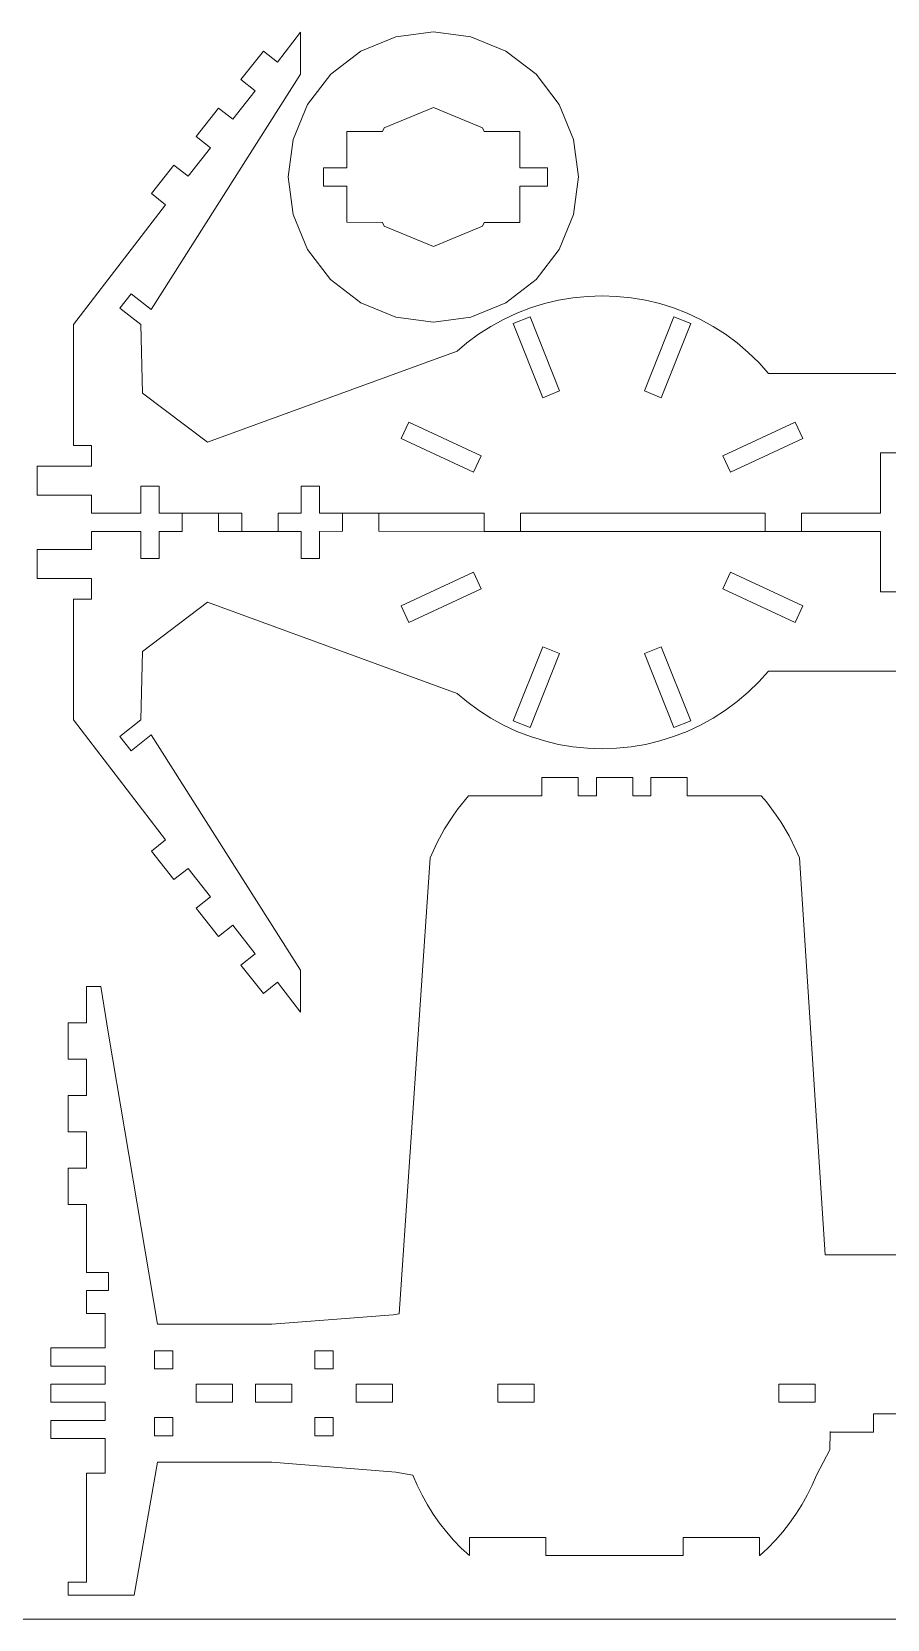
# Model space of a CAD drawing. Header units: millimetres. Extents: x -983 to 262, y -252 to 208.
# Drawn here: x -669.6 to -528.2, y -251.7 to 10.7 of the extents above; entities that cross this region are included whole.
import ezdxf

# ---------------------------------------------------------------- set-up
doc = ezdxf.new("R2010")
doc.units = ezdxf.units.MM
doc.header["$MEASUREMENT"] = 0
doc.layers.add('Layer 1', color=7, linetype='Continuous')

msp = doc.modelspace()

# ---------------------------------------------------------------- linework, layer by layer
at = {"layer": 'Layer 1', "color": 3, "lineweight": 9}
for points in [[(-628.9257, 5.6647), (-628.9257, 5.6647), (-625.1192, 10.6195), (-625.1192, 10.6195)], [(-625.1192, 10.6195), (-625.1192, 10.6195), (-625.1192, 3.6784), (-625.1192, 3.6784)], [(-609.3996, 9.898), (-609.3996, 9.898), (-603.1885, 10.7138), (-603.1885, 10.7138)], [(-603.1885, 10.7138), (-603.1885, 10.7138), (-596.9757, 9.8946), (-596.9757, 9.8946)], [(-615.1873, 7.5003), (-615.1873, 7.5003), (-609.3996, 9.898), (-609.3996, 9.898)], [(-596.9757, 9.8946), (-596.9757, 9.8946), (-591.188, 7.4969), (-591.188, 7.4969)], [(-631.2788, 7.5157), (-631.2788, 7.5157), (-634.9808, 2.8077), (-634.9808, 2.8077)], [(-628.9257, 5.6647), (-628.9257, 5.6647), (-631.2788, 7.5157), (-631.2788, 7.5157)], [(-620.1592, 3.6869), (-620.1592, 3.6869), (-615.1873, 7.5003), (-615.1873, 7.5003)], [(-591.188, 7.4969), (-591.188, 7.4969), (-586.2178, 3.6818), (-586.2178, 3.6818)], [(-649.8194, -35.2162), (-649.8194, -35.2162), (-625.1192, 3.6784), (-625.1192, 3.6784)], [(-634.9808, 2.8077), (-634.9808, 2.8077), (-632.6259, 0.9567), (-632.6259, 0.9567)], [(-623.9743, -1.2833), (-623.9743, -1.2833), (-620.1592, 3.6869), (-620.1592, 3.6869)], [(-586.2178, 3.6818), (-586.2178, 3.6818), (-582.4044, -1.2884), (-582.4044, -1.2884)], [(-632.6259, 0.9567), (-632.6259, 0.9567), (-636.3261, -3.7513), (-636.3261, -3.7513)], [(-638.681, -1.9003), (-638.681, -1.9003), (-642.3812, -6.6066), (-642.3812, -6.6066)], [(-636.3261, -3.7513), (-636.3261, -3.7513), (-638.681, -1.9003), (-638.681, -1.9003)], [(-626.372, -7.071), (-626.372, -7.071), (-623.9743, -1.2833), (-623.9743, -1.2833)], [(-582.4044, -1.2884), (-582.4044, -1.2884), (-580.0084, -7.0779), (-580.0084, -7.0779)], [(-642.3812, -6.6066), (-642.3812, -6.6066), (-640.0264, -8.4575), (-640.0264, -8.4575)], [(-627.1912, -13.2821), (-627.1912, -13.2821), (-626.372, -7.071), (-626.372, -7.071)], [(-580.0084, -7.0779), (-580.0084, -7.0779), (-579.1909, -13.2889), (-579.1909, -13.2889)], [(-640.0264, -8.4575), (-640.0264, -8.4575), (-643.7283, -13.1655), (-643.7283, -13.1655)], [(-646.0815, -11.3146), (-646.0815, -11.3146), (-649.7817, -16.0226), (-649.7817, -16.0226)], [(-643.7283, -13.1655), (-643.7283, -13.1655), (-646.0815, -11.3146), (-646.0815, -11.3146)], [(-626.3737, -19.4949), (-626.3737, -19.4949), (-627.1912, -13.2821), (-627.1912, -13.2821)], [(-579.1909, -13.2889), (-579.1909, -13.2889), (-580.0101, -19.5017), (-580.0101, -19.5017)], [(-647.4286, -17.8735), (-647.4286, -17.8735), (-662.6529, -37.691), (-662.6529, -37.691)], [(-649.7817, -16.0226), (-649.7817, -16.0226), (-647.4286, -17.8735), (-647.4286, -17.8735)], [(-623.9777, -25.2826), (-623.9777, -25.2826), (-626.3737, -19.4949), (-626.3737, -19.4949)], [(-580.0101, -19.5017), (-580.0101, -19.5017), (-582.4078, -25.2895), (-582.4078, -25.2895)], [(-620.1644, -30.2545), (-620.1644, -30.2545), (-623.9777, -25.2826), (-623.9777, -25.2826)], [(-582.4078, -25.2895), (-582.4078, -25.2895), (-586.2229, -30.258), (-586.2229, -30.258)], [(-615.1941, -34.0696), (-615.1941, -34.0696), (-620.1644, -30.2545), (-620.1644, -30.2545)], [(-586.2229, -30.258), (-586.2229, -30.258), (-591.1931, -34.0713), (-591.1931, -34.0713)], [(-654.9953, -34.9711), (-654.9953, -34.9711), (-653.1529, -32.6128), (-653.1529, -32.6128)], [(-653.1529, -32.6128), (-653.1529, -32.6128), (-649.8194, -35.2162), (-649.8194, -35.2162)], [(-609.4064, -36.4673), (-609.4064, -36.4673), (-615.1941, -34.0696), (-615.1941, -34.0696)], [(-591.1931, -34.0713), (-591.1931, -34.0713), (-596.9826, -36.469), (-596.9826, -36.469)], [(-582.5055, -33.6617), (-582.5055, -33.6617), (-584.8501, -34.2221), (-584.8501, -34.2221)], [(-580.1284, -33.2572), (-580.1284, -33.2572), (-582.5055, -33.6617), (-582.5055, -33.6617)], [(-577.729, -33.0156), (-577.729, -33.0156), (-580.1284, -33.2572), (-580.1284, -33.2572)], [(-575.3193, -32.935), (-575.3193, -32.935), (-577.729, -33.0156), (-577.729, -33.0156)], [(-572.9113, -33.0156), (-572.9113, -33.0156), (-575.3193, -32.935), (-575.3193, -32.935)], [(-570.5119, -33.2572), (-570.5119, -33.2572), (-572.9113, -33.0156), (-572.9113, -33.0156)], [(-568.1347, -33.6617), (-568.1347, -33.6617), (-570.5119, -33.2572), (-570.5119, -33.2572)], [(-565.7902, -34.2221), (-565.7902, -34.2221), (-568.1347, -33.6617), (-568.1347, -33.6617)], [(-651.5162, -37.691), (-651.5162, -37.691), (-654.9953, -34.9711), (-654.9953, -34.9711)], [(-603.1936, -37.2848), (-603.1936, -37.2848), (-609.4064, -36.4673), (-609.4064, -36.4673)], [(-596.9826, -36.469), (-596.9826, -36.469), (-603.1936, -37.2848), (-603.1936, -37.2848)], [(-589.4004, -35.8092), (-589.4004, -35.8092), (-591.5856, -36.8272), (-591.5856, -36.8272)], [(-587.1518, -34.9385), (-587.1518, -34.9385), (-589.4004, -35.8092), (-589.4004, -35.8092)], [(-584.8501, -34.2221), (-584.8501, -34.2221), (-587.1518, -34.9385), (-587.1518, -34.9385)], [(-563.4884, -34.9385), (-563.4884, -34.9385), (-565.7902, -34.2221), (-565.7902, -34.2221)], [(-561.2398, -35.8092), (-561.2398, -35.8092), (-563.4884, -34.9385), (-563.4884, -34.9385)], [(-559.0547, -36.8272), (-559.0547, -36.8272), (-561.2398, -35.8092), (-561.2398, -35.8092)], [(-662.6529, -37.691), (-662.6529, -37.691), (-662.6529, -57.661), (-662.6529, -57.661)], [(-651.5162, -37.691), (-651.5162, -37.691), (-651.2454, -49.0094), (-651.2454, -49.0094)], [(-595.7263, -39.2935), (-595.7263, -39.2935), (-597.663, -40.728), (-597.663, -40.728)], [(-593.6971, -37.9909), (-593.6971, -37.9909), (-595.7263, -39.2935), (-595.7263, -39.2935)], [(-591.5856, -36.8272), (-591.5856, -36.8272), (-593.6971, -37.9909), (-593.6971, -37.9909)], [(-556.9432, -37.9909), (-556.9432, -37.9909), (-559.0547, -36.8272), (-559.0547, -36.8272)], [(-554.914, -39.2935), (-554.914, -39.2935), (-556.9432, -37.9909), (-556.9432, -37.9909)], [(-552.9773, -40.728), (-552.9773, -40.728), (-554.914, -39.2935), (-554.914, -39.2935)], [(-597.663, -40.728), (-597.663, -40.728), (-599.2397, -42.0699), (-599.2397, -42.0699)], [(-551.14, -42.2893), (-551.14, -42.2893), (-552.9773, -40.728), (-552.9773, -40.728)], [(-640.4943, -57.14), (-640.4943, -57.14), (-599.2397, -42.0699), (-599.2397, -42.0699)], [(-549.4124, -43.9723), (-549.4124, -43.9723), (-551.14, -42.2893), (-551.14, -42.2893)], [(-547.8014, -45.765), (-547.8014, -45.765), (-549.4124, -43.9723), (-549.4124, -43.9723)], [(-547.8014, -45.765), (-547.8014, -45.765), (-507.8237, -45.765), (-507.8237, -45.765)], [(-640.4943, -57.14), (-640.4943, -57.14), (-651.2454, -49.0094), (-651.2454, -49.0094)], [(-662.6529, -57.661), (-662.6529, -57.661), (-659.6587, -57.661), (-659.6587, -57.661)], [(-659.6587, -57.661), (-659.6587, -57.661), (-659.6587, -61.0802), (-659.6587, -61.0802)], [(-659.6587, -61.0802), (-659.6587, -61.0802), (-668.6411, -61.0802), (-668.6411, -61.0802)], [(-668.6411, -61.0802), (-668.6411, -61.0802), (-668.6411, -65.8704), (-668.6411, -65.8704)], [(-651.5144, -64.3742), (-651.5144, -64.3742), (-648.5203, -64.3742), (-648.5203, -64.3742)], [(-651.5144, -68.8646), (-651.5144, -68.8646), (-651.5144, -64.3742), (-651.5144, -64.3742)], [(-648.5203, -64.3742), (-648.5203, -64.3742), (-648.5203, -68.8646), (-648.5203, -68.8646)], [(-668.6411, -65.8704), (-668.6411, -65.8704), (-659.6587, -65.8704), (-659.6587, -65.8704)], [(-659.6587, -65.8704), (-659.6587, -65.8704), (-659.6587, -68.8646), (-659.6587, -68.8646)], [(-659.6587, -68.8646), (-659.6587, -68.8646), (-651.5144, -68.8646), (-651.5144, -68.8646)], [(-648.5203, -68.8646), (-648.5203, -68.8646), (-644.6881, -68.8646), (-644.6881, -68.8646)], [(-644.6881, -71.8587), (-644.6881, -71.8587), (-644.6881, -68.8646), (-644.6881, -68.8646)], [(-659.6587, -71.8587), (-659.6587, -71.8587), (-651.5144, -71.8587), (-651.5144, -71.8587)], [(-659.6587, -74.8528), (-659.6587, -74.8528), (-659.6587, -71.8587), (-659.6587, -71.8587)], [(-651.5144, -71.8587), (-651.5144, -71.8587), (-651.5144, -76.349), (-651.5144, -76.349)], [(-648.5203, -71.8587), (-648.5203, -71.8587), (-644.6881, -71.8587), (-644.6881, -71.8587)], [(-648.5203, -76.349), (-648.5203, -76.349), (-648.5203, -71.8587), (-648.5203, -71.8587)], [(-668.6411, -74.8528), (-668.6411, -74.8528), (-659.6587, -74.8528), (-659.6587, -74.8528)], [(-668.6411, -79.6431), (-668.6411, -79.6431), (-668.6411, -74.8528), (-668.6411, -74.8528)], [(-651.5144, -76.349), (-651.5144, -76.349), (-648.5203, -76.349), (-648.5203, -76.349)], [(-659.6587, -79.6431), (-659.6587, -79.6431), (-668.6411, -79.6431), (-668.6411, -79.6431)], [(-659.6587, -83.0622), (-659.6587, -83.0622), (-659.6587, -79.6431), (-659.6587, -79.6431)], [(-662.6529, -83.0622), (-662.6529, -83.0622), (-659.6587, -83.0622), (-659.6587, -83.0622)], [(-662.6529, -103.0305), (-662.6529, -103.0305), (-662.6529, -83.0622), (-662.6529, -83.0622)], [(-640.4943, -83.5833), (-640.4943, -83.5833), (-651.2454, -91.7139), (-651.2454, -91.7139)], [(-640.4943, -83.5833), (-640.4943, -83.5833), (-599.2397, -98.6533), (-599.2397, -98.6533)], [(-651.5162, -103.0305), (-651.5162, -103.0305), (-651.2454, -91.7139), (-651.2454, -91.7139)], [(-549.4124, -96.7509), (-549.4124, -96.7509), (-551.14, -98.4322), (-551.14, -98.4322)], [(-547.8014, -94.9565), (-547.8014, -94.9565), (-549.4124, -96.7509), (-549.4124, -96.7509)], [(-507.8237, -94.9565), (-507.8237, -94.9565), (-547.8014, -94.9565), (-547.8014, -94.9565)], [(-597.663, -99.9936), (-597.663, -99.9936), (-599.2397, -98.6533), (-599.2397, -98.6533)], [(-551.14, -98.4322), (-551.14, -98.4322), (-552.9773, -99.9936), (-552.9773, -99.9936)], [(-595.7263, -101.4298), (-595.7263, -101.4298), (-597.663, -99.9936), (-597.663, -99.9936)], [(-593.6971, -102.7323), (-593.6971, -102.7323), (-595.7263, -101.4298), (-595.7263, -101.4298)], [(-554.914, -101.4298), (-554.914, -101.4298), (-556.9432, -102.7323), (-556.9432, -102.7323)], [(-552.9773, -99.9936), (-552.9773, -99.9936), (-554.914, -101.4298), (-554.914, -101.4298)], [(-647.4286, -122.8497), (-647.4286, -122.8497), (-662.6529, -103.0305), (-662.6529, -103.0305)], [(-651.5162, -103.0305), (-651.5162, -103.0305), (-654.9953, -105.7522), (-654.9953, -105.7522)], [(-591.5856, -103.8943), (-591.5856, -103.8943), (-593.6971, -102.7323), (-593.6971, -102.7323)], [(-589.4004, -104.9124), (-589.4004, -104.9124), (-591.5856, -103.8943), (-591.5856, -103.8943)], [(-587.1518, -105.783), (-587.1518, -105.783), (-589.4004, -104.9124), (-589.4004, -104.9124)], [(-561.2398, -104.9124), (-561.2398, -104.9124), (-563.4884, -105.783), (-563.4884, -105.783)], [(-559.0547, -103.8943), (-559.0547, -103.8943), (-561.2398, -104.9124), (-561.2398, -104.9124)], [(-556.9432, -102.7323), (-556.9432, -102.7323), (-559.0547, -103.8943), (-559.0547, -103.8943)], [(-654.9953, -105.7522), (-654.9953, -105.7522), (-653.1529, -108.1104), (-653.1529, -108.1104)], [(-653.1529, -108.1104), (-653.1529, -108.1104), (-649.8194, -105.5054), (-649.8194, -105.5054)], [(-649.8194, -105.5054), (-649.8194, -105.5054), (-625.1192, -144.3999), (-625.1192, -144.3999)], [(-584.8501, -106.5011), (-584.8501, -106.5011), (-587.1518, -105.783), (-587.1518, -105.783)], [(-582.5055, -107.0615), (-582.5055, -107.0615), (-584.8501, -106.5011), (-584.8501, -106.5011)], [(-580.1284, -107.4643), (-580.1284, -107.4643), (-582.5055, -107.0615), (-582.5055, -107.0615)], [(-577.729, -107.706), (-577.729, -107.706), (-580.1284, -107.4643), (-580.1284, -107.4643)], [(-570.5119, -107.4643), (-570.5119, -107.4643), (-572.9113, -107.706), (-572.9113, -107.706)], [(-568.1347, -107.0615), (-568.1347, -107.0615), (-570.5119, -107.4643), (-570.5119, -107.4643)], [(-565.7902, -106.5011), (-565.7902, -106.5011), (-568.1347, -107.0615), (-568.1347, -107.0615)], [(-563.4884, -105.783), (-563.4884, -105.783), (-565.7902, -106.5011), (-565.7902, -106.5011)], [(-575.3193, -107.7865), (-575.3193, -107.7865), (-577.729, -107.706), (-577.729, -107.706)], [(-572.9113, -107.706), (-572.9113, -107.706), (-575.3193, -107.7865), (-575.3193, -107.7865)], [(-585.2426, -115.5606), (-585.2426, -115.5606), (-585.2426, -112.5596), (-585.2426, -112.5596)], [(-585.2426, -112.5596), (-585.2426, -112.5596), (-579.2423, -112.5596), (-579.2423, -112.5596)], [(-579.2423, -115.5606), (-579.2423, -115.5606), (-579.2423, -112.5596), (-579.2423, -112.5596)], [(-576.2431, -115.5606), (-576.2431, -115.5606), (-576.2431, -112.5596), (-576.2431, -112.5596)], [(-576.2431, -112.5596), (-576.2431, -112.5596), (-570.2428, -112.5596), (-570.2428, -112.5596)], [(-570.2428, -115.5606), (-570.2428, -115.5606), (-570.2428, -112.5596), (-570.2428, -112.5596)], [(-567.2418, -115.5606), (-567.2418, -115.5606), (-567.2418, -112.5596), (-567.2418, -112.5596)], [(-567.2418, -112.5596), (-567.2418, -112.5596), (-561.2433, -112.5596), (-561.2433, -112.5596)], [(-561.2433, -115.5606), (-561.2433, -115.5606), (-561.2433, -112.5596), (-561.2433, -112.5596)], [(-599.0906, -117.6498), (-599.0906, -117.6498), (-599.8842, -118.7398), (-599.8842, -118.7398)], [(-597.3819, -115.5606), (-597.3819, -115.5606), (-599.0906, -117.6498), (-599.0906, -117.6498)], [(-585.2426, -115.5606), (-585.2426, -115.5606), (-597.3819, -115.5606), (-597.3819, -115.5606)], [(-576.2431, -115.5606), (-576.2431, -115.5606), (-579.2423, -115.5606), (-579.2423, -115.5606)], [(-567.2418, -115.5606), (-567.2418, -115.5606), (-570.2428, -115.5606), (-570.2428, -115.5606)], [(-549.0388, -115.5606), (-549.0388, -115.5606), (-561.2433, -115.5606), (-561.2433, -115.5606)], [(-548.1647, -116.5889), (-548.1647, -116.5889), (-549.0388, -115.5606), (-549.0388, -115.5606)], [(-546.5383, -118.7398), (-546.5383, -118.7398), (-548.1647, -116.5889), (-548.1647, -116.5889)], [(-599.8842, -118.7398), (-599.8842, -118.7398), (-601.3444, -121.0039), (-601.3444, -121.0039)], [(-545.7859, -119.859), (-545.7859, -119.859), (-546.5383, -118.7398), (-546.5383, -118.7398)], [(-544.4114, -122.1762), (-544.4114, -122.1762), (-545.7859, -119.859), (-545.7859, -119.859)], [(-649.7817, -124.699), (-649.7817, -124.699), (-647.4286, -122.8497), (-647.4286, -122.8497)], [(-601.3444, -121.0039), (-601.3444, -121.0039), (-602.6315, -123.3724), (-602.6315, -123.3724)], [(-543.2134, -124.5927), (-543.2134, -124.5927), (-544.4114, -122.1762), (-544.4114, -122.1762)], [(-646.0815, -129.407), (-646.0815, -129.407), (-649.7817, -124.699), (-649.7817, -124.699)], [(-603.7404, -125.8335), (-603.7404, -125.8335), (-608.8237, -201.1615), (-608.8237, -201.1615)], [(-602.6315, -123.3724), (-602.6315, -123.3724), (-603.7404, -125.8335), (-603.7404, -125.8335)], [(-542.6821, -125.8335), (-542.6821, -125.8335), (-543.2134, -124.5927), (-543.2134, -124.5927)], [(-542.6821, -125.8335), (-542.6821, -125.8335), (-538.4437, -191.4164), (-538.4437, -191.4164)], [(-643.7283, -127.5577), (-643.7283, -127.5577), (-646.0815, -129.407), (-646.0815, -129.407)], [(-640.0264, -132.264), (-640.0264, -132.264), (-643.7283, -127.5577), (-643.7283, -127.5577)], [(-642.3812, -134.115), (-642.3812, -134.115), (-640.0264, -132.264), (-640.0264, -132.264)], [(-638.681, -138.823), (-638.681, -138.823), (-642.3812, -134.115), (-642.3812, -134.115)], [(-636.3261, -136.972), (-636.3261, -136.972), (-638.681, -138.823), (-638.681, -138.823)], [(-632.6259, -141.68), (-632.6259, -141.68), (-636.3261, -136.972), (-636.3261, -136.972)], [(-634.9808, -143.531), (-634.9808, -143.531), (-632.6259, -141.68), (-632.6259, -141.68)], [(-631.2788, -148.2372), (-631.2788, -148.2372), (-634.9808, -143.531), (-634.9808, -143.531)], [(-628.9257, -146.388), (-628.9257, -146.388), (-631.2788, -148.2372), (-631.2788, -148.2372)], [(-628.9257, -146.388), (-628.9257, -146.388), (-625.1192, -151.3411), (-625.1192, -151.3411)], [(-625.1192, -151.3411), (-625.1192, -151.3411), (-625.1192, -144.3999), (-625.1192, -144.3999)], [(-658.1214, -147.1061), (-658.1214, -147.1061), (-660.5225, -147.1061), (-660.5225, -147.1061)], [(-660.5225, -147.1061), (-660.5225, -147.1061), (-660.5225, -153.1063), (-660.5225, -153.1063)], [(-656.8497, -154.9882), (-656.8497, -154.9882), (-658.1214, -147.1061), (-658.1214, -147.1061)], [(-660.5225, -153.1063), (-660.5225, -153.1063), (-663.5218, -153.1063), (-663.5218, -153.1063)], [(-663.5218, -153.1063), (-663.5218, -153.1063), (-663.5218, -159.1066), (-663.5218, -159.1066)], [(-648.7945, -202.8857), (-648.7945, -202.8857), (-656.8497, -154.9882), (-656.8497, -154.9882)], [(-660.5225, -159.1066), (-660.5225, -159.1066), (-663.5218, -159.1066), (-663.5218, -159.1066)], [(-660.5225, -159.1066), (-660.5225, -159.1066), (-660.5225, -165.1068), (-660.5225, -165.1068)], [(-660.5225, -165.1068), (-660.5225, -165.1068), (-663.5218, -165.1068), (-663.5218, -165.1068)], [(-663.5218, -165.1068), (-663.5218, -165.1068), (-663.5218, -171.1054), (-663.5218, -171.1054)], [(-660.5225, -171.1054), (-660.5225, -171.1054), (-663.5218, -171.1054), (-663.5218, -171.1054)], [(-660.5225, -171.1054), (-660.5225, -171.1054), (-660.5225, -177.1056), (-660.5225, -177.1056)], [(-660.5225, -177.1056), (-660.5225, -177.1056), (-663.5218, -177.1056), (-663.5218, -177.1056)], [(-663.5218, -177.1056), (-663.5218, -177.1056), (-663.5218, -183.1059), (-663.5218, -183.1059)], [(-660.5225, -183.1059), (-660.5225, -183.1059), (-663.5218, -183.1059), (-663.5218, -183.1059)], [(-660.5225, -183.1059), (-660.5225, -183.1059), (-660.5328, -194.3266), (-660.5328, -194.3266)], [(-513.027, -191.4164), (-513.027, -191.4164), (-538.4437, -191.4164), (-538.4437, -191.4164)], [(-656.848, -194.3266), (-656.848, -194.3266), (-660.5328, -194.3266), (-660.5328, -194.3266)], [(-656.848, -197.3207), (-656.848, -197.3207), (-656.848, -194.3266), (-656.848, -194.3266)], [(-660.5328, -197.3207), (-660.5328, -197.3207), (-660.5225, -201.1067), (-660.5225, -201.1067)], [(-660.5328, -197.3207), (-660.5328, -197.3207), (-656.848, -197.3207), (-656.848, -197.3207)], [(-660.5225, -201.1067), (-660.5225, -201.1067), (-657.4016, -201.1067), (-657.4016, -201.1067)], [(-657.4016, -201.1067), (-657.4016, -201.1067), (-657.4016, -206.8053), (-657.4016, -206.8053)], [(-609.84, -201.3415), (-609.84, -201.3415), (-629.882, -202.8857), (-629.882, -202.8857)], [(-608.8237, -201.1615), (-608.8237, -201.1615), (-609.84, -201.3415), (-609.84, -201.3415)], [(-629.882, -202.8857), (-629.882, -202.8857), (-648.7945, -202.8857), (-648.7945, -202.8857)], [(-657.4016, -206.8053), (-657.4016, -206.8053), (-666.4028, -206.8053), (-666.4028, -206.8053)], [(-666.4028, -209.8063), (-666.4028, -209.8063), (-666.4028, -206.8053), (-666.4028, -206.8053)], [(-657.4016, -209.8063), (-657.4016, -209.8063), (-666.4028, -209.8063), (-666.4028, -209.8063)], [(-657.4016, -209.8063), (-657.4016, -209.8063), (-657.4016, -212.8055), (-657.4016, -212.8055)], [(-657.4016, -212.8055), (-657.4016, -212.8055), (-666.4028, -212.8055), (-666.4028, -212.8055)], [(-666.4028, -215.8065), (-666.4028, -215.8065), (-666.4028, -212.8055), (-666.4028, -212.8055)], [(-657.4016, -215.8065), (-657.4016, -215.8065), (-666.4028, -215.8065), (-666.4028, -215.8065)], [(-657.4016, -215.8065), (-657.4016, -215.8065), (-657.4016, -218.8058), (-657.4016, -218.8058)], [(-530.4502, -217.7363), (-530.4502, -217.7363), (-520.6589, -217.7363), (-520.6589, -217.7363)], [(-530.4502, -220.7373), (-530.4502, -220.7373), (-530.4502, -217.7363), (-530.4502, -217.7363)], [(-657.4016, -218.8058), (-657.4016, -218.8058), (-666.4028, -218.8058), (-666.4028, -218.8058)], [(-666.4028, -221.805), (-666.4028, -221.805), (-666.4028, -218.8058), (-666.4028, -218.8058)], [(-657.4016, -221.805), (-657.4016, -221.805), (-666.4028, -221.805), (-666.4028, -221.805)], [(-657.4016, -221.805), (-657.4016, -221.805), (-657.4016, -227.5054), (-657.4016, -227.5054)], [(-537.6467, -223.6355), (-537.6467, -223.6355), (-537.6056, -220.7373), (-537.6056, -220.7373)], [(-537.6056, -220.6345), (-537.6056, -220.6345), (-537.6056, -220.7373), (-537.6056, -220.7373)], [(-537.6056, -220.7373), (-537.6056, -220.7373), (-530.4502, -220.7373), (-530.4502, -220.7373)], [(-539.885, -227.843), (-539.885, -227.843), (-537.6467, -223.6355), (-537.6467, -223.6355)], [(-657.4016, -227.5054), (-657.4016, -227.5054), (-660.5225, -227.5054), (-660.5225, -227.5054)], [(-660.5225, -227.5054), (-660.5225, -227.5054), (-660.5225, -245.5061), (-660.5225, -245.5061)], [(-652.6593, -247.6622), (-652.6593, -247.6622), (-648.7945, -225.7247), (-648.7945, -225.7247)], [(-648.7945, -225.7247), (-648.7945, -225.7247), (-629.882, -225.7247), (-629.882, -225.7247)], [(-629.882, -225.7247), (-629.882, -225.7247), (-609.3996, -227.3477), (-609.3996, -227.3477)], [(-609.3996, -227.3477), (-609.3996, -227.3477), (-606.6008, -227.843), (-606.6008, -227.843)], [(-606.6008, -227.843), (-606.6008, -227.843), (-605.8707, -229.5192), (-605.8707, -229.5192)], [(-540.6152, -229.5192), (-540.6152, -229.5192), (-539.885, -227.843), (-539.885, -227.843)], [(-605.8707, -229.5192), (-605.8707, -229.5192), (-605.0583, -231.1508), (-605.0583, -231.1508)], [(-541.4275, -231.1525), (-541.4275, -231.1525), (-540.6152, -229.5192), (-540.6152, -229.5192)], [(-605.0583, -231.1508), (-605.0583, -231.1508), (-604.1654, -232.7378), (-604.1654, -232.7378)], [(-604.1654, -232.7378), (-604.1654, -232.7378), (-603.1953, -234.2769), (-603.1953, -234.2769)], [(-543.2888, -234.2769), (-543.2888, -234.2769), (-542.3187, -232.7378), (-542.3187, -232.7378)], [(-542.3187, -232.7378), (-542.3187, -232.7378), (-541.4275, -231.1525), (-541.4275, -231.1525)], [(-603.1953, -234.2769), (-603.1953, -234.2769), (-602.1499, -235.7628), (-602.1499, -235.7628)], [(-602.1499, -235.7628), (-602.1499, -235.7628), (-601.029, -237.1956), (-601.029, -237.1956)], [(-545.4568, -237.1956), (-545.4568, -237.1956), (-544.336, -235.7628), (-544.336, -235.7628)], [(-544.336, -235.7628), (-544.336, -235.7628), (-543.2888, -234.2769), (-543.2888, -234.2769)], [(-601.029, -237.1956), (-601.029, -237.1956), (-599.8362, -238.5701), (-599.8362, -238.5701)], [(-599.8362, -238.5701), (-599.8362, -238.5701), (-598.573, -239.8864), (-598.573, -239.8864)], [(-597.1951, -238.1382), (-597.1951, -238.1382), (-597.1951, -241.1392), (-597.1951, -241.1392)], [(-597.1951, -238.1382), (-597.1951, -238.1382), (-584.5776, -238.1382), (-584.5776, -238.1382)], [(-584.5776, -241.1392), (-584.5776, -241.1392), (-584.5776, -238.1382), (-584.5776, -238.1382)], [(-561.9083, -238.1382), (-561.9083, -238.1382), (-549.289, -238.1382), (-549.289, -238.1382)], [(-561.9083, -241.1392), (-561.9083, -241.1392), (-561.9083, -238.1382), (-561.9083, -238.1382)], [(-549.289, -238.1382), (-549.289, -238.1382), (-549.289, -241.1392), (-549.289, -241.1392)], [(-547.9128, -239.8864), (-547.9128, -239.8864), (-546.6497, -238.5701), (-546.6497, -238.5701)], [(-546.6497, -238.5701), (-546.6497, -238.5701), (-545.4568, -237.1956), (-545.4568, -237.1956)], [(-598.573, -239.8864), (-598.573, -239.8864), (-597.2431, -241.1375), (-597.2431, -241.1375)], [(-597.2431, -241.1375), (-597.2431, -241.1375), (-597.1951, -241.1392), (-597.1951, -241.1392)], [(-584.5776, -241.1392), (-584.5776, -241.1392), (-561.9083, -241.1392), (-561.9083, -241.1392)], [(-549.289, -241.1392), (-549.289, -241.1392), (-549.2428, -241.1392), (-549.2428, -241.1392)], [(-549.2428, -241.1392), (-549.2428, -241.1392), (-547.9128, -239.8864), (-547.9128, -239.8864)], [(-663.5269, -247.6622), (-663.5269, -247.6622), (-663.5218, -245.5061), (-663.5218, -245.5061)], [(-660.5225, -245.5061), (-660.5225, -245.5061), (-663.5218, -245.5061), (-663.5218, -245.5061)], [(-663.5269, -247.6622), (-663.5269, -247.6622), (-652.6593, -247.6622), (-652.6593, -247.6622)], [(-382.7524, -251.6623), (-382.7524, -251.6623), (-982.7521, -251.6623), (-982.7521, -251.6623)]]:
    msp.add_open_spline(points, degree=3, dxfattribs=at)
at = {"layer": 'Layer 1', "color": 1, "lineweight": 9}
for points in [[(-611.3208, -5.1532), (-611.3208, -5.1532), (-603.1885, -1.7855), (-603.1885, -1.7855)], [(-603.1885, -1.7855), (-603.1885, -1.7855), (-595.0579, -5.1549), (-595.0579, -5.1549)], [(-611.583, -5.7839), (-611.583, -5.7839), (-611.3208, -5.1532), (-611.3208, -5.1532)], [(-595.0579, -5.1549), (-595.0579, -5.1549), (-594.7957, -5.7873), (-594.7957, -5.7873)], [(-617.4907, -5.7839), (-617.4907, -5.7839), (-617.4924, -11.7842), (-617.4924, -11.7842)], [(-617.4907, -5.7839), (-617.4907, -5.7839), (-611.583, -5.7839), (-611.583, -5.7839)], [(-588.8845, -5.7873), (-588.8845, -5.7873), (-594.7957, -5.7873), (-594.7957, -5.7873)], [(-588.8845, -5.7873), (-588.8845, -5.7873), (-588.8863, -11.7876), (-588.8863, -11.7876)], [(-621.3247, -11.7825), (-621.3247, -11.7825), (-621.3247, -14.7834), (-621.3247, -14.7834)], [(-617.4924, -11.7842), (-617.4924, -11.7842), (-621.3247, -11.7825), (-621.3247, -11.7825)], [(-584.3462, -11.7893), (-584.3462, -11.7893), (-588.8863, -11.7876), (-588.8863, -11.7876)], [(-584.3462, -11.7893), (-584.3462, -11.7893), (-584.3462, -14.7886), (-584.3462, -14.7886)], [(-621.3247, -14.7834), (-621.3247, -14.7834), (-617.4924, -14.7834), (-617.4924, -14.7834)], [(-617.4924, -14.7834), (-617.4924, -14.7834), (-617.4942, -20.7837), (-617.4942, -20.7837)], [(-584.3462, -14.7886), (-584.3462, -14.7886), (-588.8863, -14.7886), (-588.8863, -14.7886)], [(-588.8863, -14.7886), (-588.8863, -14.7886), (-588.8863, -20.7871), (-588.8863, -20.7871)], [(-617.4942, -20.7837), (-617.4942, -20.7837), (-611.5847, -20.7854), (-611.5847, -20.7854)], [(-611.3242, -21.4161), (-611.3242, -21.4161), (-611.5847, -20.7854), (-611.5847, -20.7854)], [(-594.7991, -20.7871), (-594.7991, -20.7871), (-595.0596, -21.4195), (-595.0596, -21.4195)], [(-588.8863, -20.7871), (-588.8863, -20.7871), (-594.7991, -20.7871), (-594.7991, -20.7871)], [(-603.1919, -24.7856), (-603.1919, -24.7856), (-611.3242, -21.4161), (-611.3242, -21.4161)], [(-595.0596, -21.4195), (-595.0596, -21.4195), (-603.1919, -24.7856), (-603.1919, -24.7856)], [(-587.193, -36.4193), (-587.193, -36.4193), (-589.9763, -37.5248), (-589.9763, -37.5248)], [(-587.193, -36.4193), (-587.193, -36.4193), (-582.3307, -48.6615), (-582.3307, -48.6615)], [(-563.4456, -36.4193), (-563.4456, -36.4193), (-568.3096, -48.6615), (-568.3096, -48.6615)], [(-563.4456, -36.4193), (-563.4456, -36.4193), (-560.664, -37.5248), (-560.664, -37.5248)], [(-585.1123, -49.7669), (-585.1123, -49.7669), (-589.9763, -37.5248), (-589.9763, -37.5248)], [(-565.5279, -49.7669), (-565.5279, -49.7669), (-560.664, -37.5248), (-560.664, -37.5248)], [(-582.3307, -48.6615), (-582.3307, -48.6615), (-585.1123, -49.7669), (-585.1123, -49.7669)], [(-568.3096, -48.6615), (-568.3096, -48.6615), (-565.5279, -49.7669), (-565.5279, -49.7669)], [(-607.2486, -53.8202), (-607.2486, -53.8202), (-608.5152, -56.5333), (-608.5152, -56.5333)], [(-595.3098, -59.3886), (-595.3098, -59.3886), (-607.2486, -53.8202), (-607.2486, -53.8202)], [(-555.3304, -59.3886), (-555.3304, -59.3886), (-543.3899, -53.8202), (-543.3899, -53.8202)], [(-543.3899, -53.8202), (-543.3899, -53.8202), (-542.1251, -56.5333), (-542.1251, -56.5333)], [(-608.5152, -56.5333), (-608.5152, -56.5333), (-596.5747, -62.1016), (-596.5747, -62.1016)], [(-542.1251, -56.5333), (-542.1251, -56.5333), (-554.0639, -62.1016), (-554.0639, -62.1016)], [(-596.5747, -62.1016), (-596.5747, -62.1016), (-595.3098, -59.3886), (-595.3098, -59.3886)], [(-554.0639, -62.1016), (-554.0639, -62.1016), (-555.3304, -59.3886), (-555.3304, -59.3886)], [(-529.3122, -68.8646), (-529.3122, -68.8646), (-529.3122, -58.8641), (-529.3122, -58.8641)], [(-529.3122, -58.8641), (-529.3122, -58.8641), (-526.3112, -58.8641), (-526.3112, -58.8641)], [(-625.0215, -64.3742), (-625.0215, -64.3742), (-622.0273, -64.3742), (-622.0273, -64.3742)], [(-625.0215, -68.8646), (-625.0215, -68.8646), (-625.0215, -64.3742), (-625.0215, -64.3742)], [(-622.0273, -64.3742), (-622.0273, -64.3742), (-622.0273, -68.8646), (-622.0273, -68.8646)], [(-644.6881, -68.8646), (-644.6881, -68.8646), (-638.7016, -68.8646), (-638.7016, -68.8646)], [(-638.7016, -68.8646), (-638.7016, -68.8646), (-638.7016, -71.8587), (-638.7016, -71.8587)], [(-638.7016, -68.8646), (-638.7016, -68.8646), (-634.8368, -68.8646), (-634.8368, -68.8646)], [(-634.8368, -68.8646), (-634.8368, -68.8646), (-634.8368, -71.8587), (-634.8368, -71.8587)], [(-628.8485, -71.8587), (-628.8485, -71.8587), (-628.8485, -68.8646), (-628.8485, -68.8646)], [(-628.8485, -68.8646), (-628.8485, -68.8646), (-625.0215, -68.8646), (-625.0215, -68.8646)], [(-622.0273, -68.8646), (-622.0273, -68.8646), (-618.2003, -68.8577), (-618.2003, -68.8577)], [(-618.2003, -71.8518), (-618.2003, -71.8518), (-618.2003, -68.8577), (-618.2003, -68.8577)], [(-618.2003, -68.8577), (-618.2003, -68.8577), (-612.212, -68.8577), (-612.212, -68.8577)], [(-612.212, -68.8577), (-612.212, -68.8577), (-612.212, -71.8518), (-612.212, -71.8518)], [(-612.212, -68.8577), (-612.212, -68.8577), (-594.7768, -68.8646), (-594.7768, -68.8646)], [(-594.7768, -68.8646), (-594.7768, -68.8646), (-594.7768, -71.8587), (-594.7768, -71.8587)], [(-588.7903, -71.8587), (-588.7903, -71.8587), (-588.7903, -68.8646), (-588.7903, -68.8646)], [(-588.7903, -68.8646), (-588.7903, -68.8646), (-548.3584, -68.8646), (-548.3584, -68.8646)], [(-548.3584, -71.8587), (-548.3584, -71.8587), (-548.3584, -68.8646), (-548.3584, -68.8646)], [(-542.3702, -71.8587), (-542.3702, -71.8587), (-542.3702, -68.8646), (-542.3702, -68.8646)], [(-529.3122, -68.8646), (-529.3122, -68.8646), (-542.3702, -68.8646), (-542.3702, -68.8646)], [(-634.8368, -71.8587), (-634.8368, -71.8587), (-638.7016, -71.8587), (-638.7016, -71.8587)], [(-634.8368, -71.8587), (-634.8368, -71.8587), (-628.8485, -71.8587), (-628.8485, -71.8587)], [(-628.8485, -71.8587), (-628.8485, -71.8587), (-625.0215, -71.8587), (-625.0215, -71.8587)], [(-625.0215, -71.8587), (-625.0215, -71.8587), (-625.0215, -76.349), (-625.0215, -76.349)], [(-622.0273, -71.8587), (-622.0273, -71.8587), (-618.2003, -71.8518), (-618.2003, -71.8518)], [(-622.0273, -76.349), (-622.0273, -76.349), (-622.0273, -71.8587), (-622.0273, -71.8587)], [(-612.212, -71.8518), (-612.212, -71.8518), (-594.7768, -71.8587), (-594.7768, -71.8587)], [(-594.7768, -71.8587), (-594.7768, -71.8587), (-588.7903, -71.8587), (-588.7903, -71.8587)], [(-588.7903, -71.8587), (-588.7903, -71.8587), (-548.3584, -71.8587), (-548.3584, -71.8587)], [(-548.3584, -71.8587), (-548.3584, -71.8587), (-542.3702, -71.8587), (-542.3702, -71.8587)], [(-542.3702, -71.8587), (-542.3702, -71.8587), (-529.3122, -71.8587), (-529.3122, -71.8587)], [(-529.3122, -71.8587), (-529.3122, -71.8587), (-529.3122, -81.8591), (-529.3122, -81.8591)], [(-625.0215, -76.349), (-625.0215, -76.349), (-622.0273, -76.349), (-622.0273, -76.349)], [(-608.5152, -84.1883), (-608.5152, -84.1883), (-596.5747, -78.6216), (-596.5747, -78.6216)], [(-596.5747, -78.6216), (-596.5747, -78.6216), (-595.3098, -81.3347), (-595.3098, -81.3347)], [(-554.0639, -78.6216), (-554.0639, -78.6216), (-555.3304, -81.3347), (-555.3304, -81.3347)], [(-542.1251, -84.1883), (-542.1251, -84.1883), (-554.0639, -78.6216), (-554.0639, -78.6216)], [(-595.3098, -81.3347), (-595.3098, -81.3347), (-607.2486, -86.9013), (-607.2486, -86.9013)], [(-555.3304, -81.3347), (-555.3304, -81.3347), (-543.3899, -86.9013), (-543.3899, -86.9013)], [(-529.3122, -81.8591), (-529.3122, -81.8591), (-526.3112, -81.8591), (-526.3112, -81.8591)], [(-607.2486, -86.9013), (-607.2486, -86.9013), (-608.5152, -84.1883), (-608.5152, -84.1883)], [(-543.3899, -86.9013), (-543.3899, -86.9013), (-542.1251, -84.1883), (-542.1251, -84.1883)], [(-585.1123, -90.9563), (-585.1123, -90.9563), (-589.9763, -103.1985), (-589.9763, -103.1985)], [(-582.3307, -92.0618), (-582.3307, -92.0618), (-585.1123, -90.9563), (-585.1123, -90.9563)], [(-568.3096, -92.0618), (-568.3096, -92.0618), (-565.5279, -90.9563), (-565.5279, -90.9563)], [(-565.5279, -90.9563), (-565.5279, -90.9563), (-560.664, -103.1985), (-560.664, -103.1985)], [(-587.193, -104.3039), (-587.193, -104.3039), (-582.3307, -92.0618), (-582.3307, -92.0618)], [(-563.4456, -104.3039), (-563.4456, -104.3039), (-568.3096, -92.0618), (-568.3096, -92.0618)], [(-587.193, -104.3039), (-587.193, -104.3039), (-589.9763, -103.1985), (-589.9763, -103.1985)], [(-563.4456, -104.3039), (-563.4456, -104.3039), (-560.664, -103.1985), (-560.664, -103.1985)], [(-646.2649, -207.2869), (-646.2649, -207.2869), (-649.2641, -207.2869), (-649.2641, -207.2869)], [(-649.2641, -207.2869), (-649.2641, -207.2869), (-649.2641, -210.2861), (-649.2641, -210.2861)], [(-646.2649, -207.2869), (-646.2649, -207.2869), (-646.2649, -210.2861), (-646.2649, -210.2861)], [(-622.7694, -207.2869), (-622.7694, -207.2869), (-622.7694, -210.2861), (-622.7694, -210.2861)], [(-619.7702, -207.2869), (-619.7702, -207.2869), (-622.7694, -207.2869), (-622.7694, -207.2869)], [(-619.7702, -207.2869), (-619.7702, -207.2869), (-619.7702, -210.2861), (-619.7702, -210.2861)], [(-649.2641, -210.2861), (-649.2641, -210.2861), (-646.2649, -210.2861), (-646.2649, -210.2861)], [(-622.7694, -210.2861), (-622.7694, -210.2861), (-619.7702, -210.2861), (-619.7702, -210.2861)], [(-642.4018, -215.8065), (-642.4018, -215.8065), (-642.4018, -212.8055), (-642.4018, -212.8055)], [(-642.4018, -212.8055), (-642.4018, -212.8055), (-636.4016, -212.8055), (-636.4016, -212.8055)], [(-636.4016, -212.8055), (-636.4016, -212.8055), (-636.4016, -215.8065), (-636.4016, -215.8065)], [(-632.5916, -212.8055), (-632.5916, -212.8055), (-632.5916, -215.8065), (-632.5916, -215.8065)], [(-626.5914, -212.8055), (-626.5914, -212.8055), (-632.5916, -212.8055), (-632.5916, -212.8055)], [(-626.5914, -215.8065), (-626.5914, -215.8065), (-626.5914, -212.8055), (-626.5914, -212.8055)], [(-615.9551, -212.8055), (-615.9551, -212.8055), (-615.9551, -215.8065), (-615.9551, -215.8065)], [(-609.9548, -212.8055), (-609.9548, -212.8055), (-615.9551, -212.8055), (-615.9551, -212.8055)], [(-609.9548, -215.8065), (-609.9548, -215.8065), (-609.9548, -212.8055), (-609.9548, -212.8055)], [(-586.5211, -212.8055), (-586.5211, -212.8055), (-592.5214, -212.8055), (-592.5214, -212.8055)], [(-592.5214, -212.8055), (-592.5214, -212.8055), (-592.5214, -215.8065), (-592.5214, -215.8065)], [(-586.5211, -215.8065), (-586.5211, -215.8065), (-586.5211, -212.8055), (-586.5211, -212.8055)], [(-540.101, -212.8055), (-540.101, -212.8055), (-546.1012, -212.8055), (-546.1012, -212.8055)], [(-546.1012, -212.8055), (-546.1012, -212.8055), (-546.1012, -215.8065), (-546.1012, -215.8065)], [(-540.101, -215.8065), (-540.101, -215.8065), (-540.101, -212.8055), (-540.101, -212.8055)], [(-642.4018, -215.8065), (-642.4018, -215.8065), (-636.4016, -215.8065), (-636.4016, -215.8065)], [(-626.5914, -215.8065), (-626.5914, -215.8065), (-632.5916, -215.8065), (-632.5916, -215.8065)], [(-609.9548, -215.8065), (-609.9548, -215.8065), (-615.9551, -215.8065), (-615.9551, -215.8065)], [(-586.5211, -215.8065), (-586.5211, -215.8065), (-592.5214, -215.8065), (-592.5214, -215.8065)], [(-540.101, -215.8065), (-540.101, -215.8065), (-546.1012, -215.8065), (-546.1012, -215.8065)], [(-649.2641, -218.3259), (-649.2641, -218.3259), (-649.2641, -221.3252), (-649.2641, -221.3252)], [(-649.2641, -218.3259), (-649.2641, -218.3259), (-646.2649, -218.3259), (-646.2649, -218.3259)], [(-646.2649, -218.3259), (-646.2649, -218.3259), (-646.2649, -221.3252), (-646.2649, -221.3252)], [(-622.7694, -218.3259), (-622.7694, -218.3259), (-619.7702, -218.3259), (-619.7702, -218.3259)], [(-622.7694, -218.3259), (-622.7694, -218.3259), (-622.7694, -221.3252), (-622.7694, -221.3252)], [(-619.7702, -218.3259), (-619.7702, -218.3259), (-619.7702, -221.3252), (-619.7702, -221.3252)], [(-646.2649, -221.3252), (-646.2649, -221.3252), (-649.2641, -221.3252), (-649.2641, -221.3252)], [(-619.7702, -221.3252), (-619.7702, -221.3252), (-622.7694, -221.3252), (-622.7694, -221.3252)]]:
    msp.add_open_spline(points, degree=3, dxfattribs=at)

doc.saveas('drawing.dxf')
